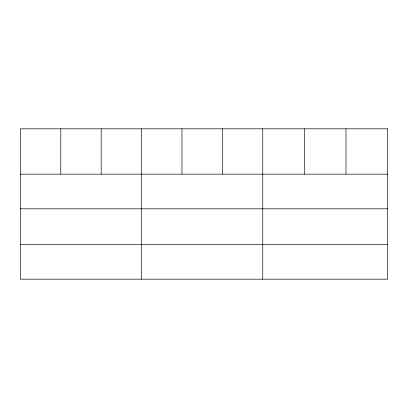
<?xml version="1.0" encoding="UTF-8"?>
<svg xmlns="http://www.w3.org/2000/svg" width="408" height="408" viewBox="0 0 408 408"><rect width="100%" height="100%" fill="white"/><g stroke="black" fill="none" stroke-linecap="round" stroke-linejoin="round"><path stroke-width="0.61" d="M20.4 174.155L387.6 174.155M20.4 208.814L387.6 208.814M20.4 244.519L387.6 244.519M345.984 128.821L345.984 174.155M304.368 128.821L304.368 174.155M262.752 128.821L262.752 279.179M222.36 128.821L222.36 174.155M181.968 128.821L181.968 174.155M141.576 128.821L141.576 279.179M101.184 128.821L101.184 174.155M60.792 128.821L60.792 174.155M387.6 128.821L20.4 128.821L20.4 279.179L387.6 279.179L387.6 128.821"/></g></svg>
